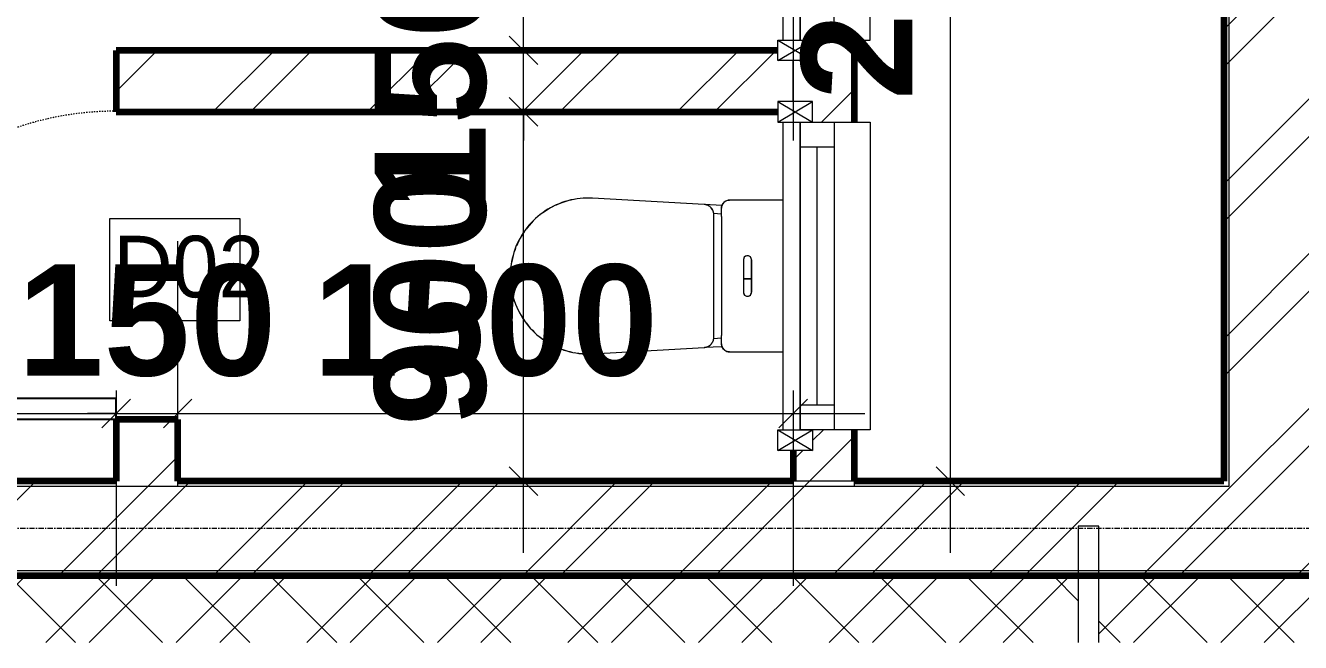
# Model space of a CAD drawing. Header units: inches. Extents: x 22 to 382261, y 22 to 371281.
# Drawn here: x 235596 to 238704, y 55801 to 57305 of the extents above; entities that cross this region are included whole.
import ezdxf

# ---------------------------------------------------------------- set-up
doc = ezdxf.new("R2010")
doc.units = ezdxf.units.IN
doc.header["$MEASUREMENT"] = 0
doc.linetypes.add('Dash', pattern=[6.35, 3.175, -3.175])
doc.linetypes.add('Grid Line 1_2_', pattern=[22.225, 12.7, -3.175, 3.175, -3.175])
for name, color, linetype, lineweight in [('A-ANNO-DIMS', 211, 'Continuous', 9), ('A-DOOR', 31, 'Continuous', 9), ('A-DOOR-HDLN', 31, 'Dash', 9), ('A-DOOR-IDEN', 31, 'Continuous', 9), ('A-FLOR-PATT', 8, 'Continuous', 9), ('A-GLAZ', 151, 'Continuous', 9), ('A-GLAZ-SILL', 1, 'Continuous', 9), ('A-WALL', 113, 'Continuous', 9), ('A-WALL-PATT', 111, 'Continuous', 9), ('I-WALL', 2, 'Continuous', 9), ('P-SANR-FIXT', 6, 'Continuous', 9), ('Q-CASE', 31, 'Continuous', 9), ('S-GRID', 1, 'Continuous', 9)]:
    doc.layers.add(name, color=color, linetype=linetype, lineweight=lineweight)
doc.styles.add('Arial_B_2', font='arialbd.ttf', dxfattribs={"height": 270.833333})
doc.styles.add('Tw Cen MT Condensed', font='TCCM____.TTF', dxfattribs={"height": 1.35})
doc.dimstyles.new('2_2', dxfattribs={"dimscale": 304.8, "dimtxt": 267.818092, "dimasz": 0.227865, "dimexe": 1.377953, "dimexo": 0.0625, "dimgap": 0.287073, "dimtad": 1, "dimdec": 0, "dimzin": 0, "dimdsep": 46, "dimtxsty": 'Arial_B_2', "dimblk1": 'OBLIQUE', "dimblk2": 'OBLIQUE', "dimsah": 1, "dimcen": 0.09, "dimdle": 0.574147, "dimazin": 0, "dimtfac": 1, "dimtdec": 4, "dimtix": 1, "dimtmove": 0, "dimatfit": 3, "dimfxl": 0.574147, "dimfxlon": 1, "dimtvp": 1, "dimtolj": 1, "dimtzin": 0, "dimlwd": 18, "dimlwe": 18, "dimarcsym": 2})
pattern_1 = [(45, (242310.7, 47511.47), (-188.5854, 188.5854), []), (45, (242310.7, 47797.22), (-188.5854, 188.5854), [])]

# ---------------------------------------------------------------- blocks, each defined once
blk = doc.blocks.new('M_Single-Flush - d02  toilet 750 by 2100-458075-01- TOILET BLOWUP')
at = {"layer": 'A-DOOR', "lineweight": 25}
for p, q in [((375, -75), (324, -75)), ((324, -75), (324, -825)), ((375, -75), (375, -825)), ((375, -825), (324, -825))]:
    blk.add_line(p, q, dxfattribs=at)
at = {"layer": 'A-DOOR-HDLN'}
blk.add_arc((375, -75), 751.7, 180, 266.1097, dxfattribs=at)
blk = doc.blocks.new('Windows_Sgl_Plain - 750 by 600-492824-01- TOILET BLOWUP')
at = {"layer": 'A-GLAZ'}
for p, q in [((-375, 121), (-375, -49.5)), ((375, 121), (-375, 121)), ((375, -49.5), (375, 121)), ((375, 33.5), (-375, 33.5)), ((-375, 33.5), (-375, 25.5)), ((-315, 33.5), (-315, -49.5)), ((315, -49.5), (315, 33.5)), ((375, 25.5), (375, 33.5)), ((-425, -104), (-375, -19)), ((-375, -104), (-425, -19)), ((-425, -19), (-425, -104)), ((-375, -19), (-425, -19)), ((-375, -104), (-375, -19)), ((-315, -8), (315, -8)), ((425, -104), (375, -19)), ((375, -104), (425, -19)), ((375, -104), (375, -19)), ((375, -19), (425, -19)), ((425, -19), (425, -104)), ((-375, -49.5), (375, -49.5)), ((375, -49.5), (-375, -49.5)), ((-375, -91.5), (375, -91.5)), ((-425, -104), (-375, -104)), ((425, -104), (375, -104))]:
    blk.add_line(p, q, dxfattribs=at)
at = {"layer": 'A-GLAZ-SILL'}
for p, q in [((-375, 121), (-375, 84.7)), ((375, 121), (-375, 121)), ((375, 84.7), (375, 121))]:
    blk.add_line(p, q, dxfattribs=at)
blk = doc.blocks.new('Windows_Sgl_Plain - 750 by 600-492826-01- TOILET BLOWUP')
at = {"layer": 'A-GLAZ'}
for p, q in [((-425, 104), (-375, 19)), ((-375, 104), (-425, 19)), ((-425, 19), (-425, 104)), ((-425, 104), (-375, 104)), ((-375, 104), (-375, 19)), ((425, 104), (375, 19)), ((375, 104), (425, 19)), ((425, 104), (375, 104)), ((375, 104), (375, 19)), ((425, 19), (425, 104)), ((375, 91.5), (-375, 91.5)), ((-375, 49.5), (375, 49.5)), ((-375, -121), (-375, 49.5)), ((375, 49.5), (-375, 49.5)), ((-315, -33.5), (-315, 49.5)), ((315, 49.5), (315, -33.5)), ((375, 49.5), (375, -121)), ((-375, 19), (-425, 19)), ((-315, 8), (315, 8)), ((375, 19), (425, 19)), ((-375, -33.5), (-375, -25.5)), ((375, -25.5), (375, -33.5)), ((375, -33.5), (-375, -33.5)), ((375, -121), (-375, -121))]:
    blk.add_line(p, q, dxfattribs=at)
at = {"layer": 'A-GLAZ-SILL'}
for p, q in [((-375, -121), (-375, -84.7)), ((375, -84.7), (375, -121)), ((375, -121), (-375, -121))]:
    blk.add_line(p, q, dxfattribs=at)
blk = doc.blocks.new('Water_Closet_Toilet_19179_0001 - 540 x 360mm-V4-01- TOILET BLOWUP')
at = {"layer": 'P-SANR-FIXT'}
for p, q in [((-185, 129.8), (-185, 0.1)), ((185, 0.1), (185, 129.8)), ((-39.7, 53.6), (39.7, 53.6)), ((6.9, 53.6), (-39.7, 53.6)), ((-39.7, 33.6), (39.7, 33.6)), ((-39.7, 33.6), (6.9, 33.6)), ((6.9, 33.6), (6.9, 53.6)), ((39.7, 53.6), (6.9, 53.6)), ((6.9, 53.6), (6.9, 33.6)), ((6.9, 33.6), (6.9, 53.6)), ((6.9, 33.6), (39.7, 33.6)), ((-185, 0.1), (-185, -0.7)), ((-171.5, -18.7), (-173.9, -60.8)), ((-152.9, -39), (-151.8, -19.9)), ((-145, -19.9), (145, -19.9)), ((151.8, -19.9), (152.9, -39)), ((173.9, -60.8), (171.5, -18.7)), ((-174.3, -62), (-189.7, -333.9)), ((149.3, -38.4), (-149.3, -38.4)), ((189.7, -333.9), (174.3, -62))]:
    blk.add_line(p, q, dxfattribs=at)
at = {"layer": 'P-SANR-FIXT', "flags": 128}
for points in [[(185, -0.9), (185, -0.1), (185, 0.1)], [(-145, -19.9), (-151.9, -19.9), (-158.7, -19.9), (-165, -19.9)], [(165, -19.9), (158.7, -19.9), (151.9, -19.9), (145, -19.9)], [(166.6, -19.9), (167.4, -19.8), (168.2, -19.7)], [(171.3, -18.9), (172.1, -18.6), (172.8, -18.3)], [(-149.3, -38.4), (-150.3, -38.4), (-151.3, -38.5), (-152.3, -38.6), (-153.3, -38.7), (-154.3, -38.9), (-155.2, -39.1), (-156.2, -39.4), (-157.2, -39.7), (-158.1, -40), (-159, -40.4), (-159.9, -40.8), (-160.8, -41.2), (-161.7, -41.7), (-162.6, -42.2), (-163.4, -42.8), (-164.2, -43.4), (-165, -44), (-165.8, -44.6), (-166.5, -45.3), (-167.2, -46), (-167.9, -46.7), (-168.6, -47.5), (-169.2, -48.3), (-169.8, -49.1), (-170.3, -49.9), (-170.9, -50.8), (-171.3, -51.6), (-171.8, -52.5), (-172.2, -53.4), (-172.6, -54.4), (-172.9, -55.3), (-173.2, -56.3), (-173.5, -57.2), (-173.7, -58.2), (-173.9, -59.2), (-174.1, -60.2), (-174.2, -61.2), (-174.3, -62)], [(-170.9, -50.8), (-171.3, -51.6), (-171.8, -52.5), (-172.2, -53.4), (-172.6, -54.4), (-172.9, -55.3), (-173.2, -56.3), (-173.5, -57.2), (-173.7, -58.2), (-173.9, -59.2), (-174.1, -60.2), (-174.2, -61.2), (-174.3, -62)], [(-167.2, -46), (-167.9, -46.7), (-168.6, -47.5), (-169.2, -48.3), (-169.8, -49.1)], [(-162.6, -42.2), (-163.4, -42.8), (-164.2, -43.4), (-165, -44)], [(-155.2, -39.1), (-156.2, -39.4), (-157.2, -39.7), (-158.1, -40), (-159, -40.4), (-159.9, -40.8), (-160.8, -41.2), (-161.7, -41.7)], [(-149.3, -38.4), (-150.3, -38.4), (-151.3, -38.5), (-152.3, -38.6), (-153.3, -38.7), (-154.3, -38.9), (-154.7, -39)], [(174.3, -62), (174.2, -61), (174.1, -60), (173.9, -59), (173.7, -58), (173.5, -57.1), (173.2, -56.1), (172.9, -55.2), (172.5, -54.2), (172.2, -53.3), (171.7, -52.4), (171.3, -51.5), (170.8, -50.6), (170.3, -49.8), (169.7, -49), (169.1, -48.2), (168.5, -47.4), (167.8, -46.6), (167.1, -45.9), (166.4, -45.2), (165.7, -44.5), (164.9, -43.9), (164.1, -43.3), (163.3, -42.7), (162.4, -42.2), (161.6, -41.7), (160.7, -41.2), (159.8, -40.7), (158.9, -40.3), (158, -40), (157, -39.6), (156.1, -39.4), (155.1, -39.1), (154.1, -38.9), (153.1, -38.7), (152.1, -38.6), (151.1, -38.5), (150.1, -38.4), (149.3, -38.4)], [(161.6, -41.7), (160.7, -41.2), (159.8, -40.7), (158.9, -40.3), (158, -40), (157, -39.6), (156.1, -39.4), (155.1, -39.1), (154.1, -38.9), (153.1, -38.7), (152.1, -38.6), (151.1, -38.5), (150.1, -38.4), (149.3, -38.4)], [(165.7, -44.5), (164.9, -43.9), (164.1, -43.3), (163.3, -42.7), (162.4, -42.2)], [(169.7, -49), (169.1, -48.2), (168.5, -47.4), (167.8, -46.6)], [(174.3, -62), (174.2, -61), (174.1, -60), (173.9, -59), (173.7, -58), (173.5, -57.1), (173.2, -56.1), (172.9, -55.2), (172.5, -54.2), (172.2, -53.3), (171.7, -52.4), (171.3, -51.5)], [(-189.7, -333.9), (-190, -341.5), (-189.9, -349.1), (-189.6, -356.7), (-189, -364.3), (-188.1, -371.8), (-186.8, -379.3), (-185.3, -386.7), (-183.5, -394.1), (-181.3, -401.4), (-178.9, -408.6), (-176.2, -415.7), (-173.2, -422.7), (-170, -429.6), (-166.4, -436.3), (-162.6, -442.9), (-158.6, -449.3), (-154.3, -455.6), (-149.7, -461.7), (-144.9, -467.5), (-139.9, -473.2), (-134.6, -478.7), (-129.2, -484), (-123.5, -489.1), (-117.6, -493.9), (-111.6, -498.5), (-105.3, -502.8), (-98.9, -506.9), (-92.3, -510.7), (-85.6, -514.3), (-78.8, -517.6), (-71.8, -520.6), (-64.7, -523.3), (-57.5, -525.8), (-50.2, -527.9), (-42.9, -529.8), (-35.4, -531.3), (-27.9, -532.6), (-20.4, -533.6), (-12.8, -534.2), (-5.2, -534.6), (2.4, -534.7), (10, -534.4), (17.5, -533.9), (25.1, -533), (32.6, -531.9), (40.1, -530.4), (47.5, -528.6), (54.8, -526.6), (62, -524.3), (69.1, -521.6), (76.2, -518.7), (83.1, -515.5), (89.8, -512.1), (96.5, -508.4), (102.9, -504.4), (109.2, -500.1), (115.4, -495.6), (121.3, -490.9), (127.1, -485.9), (132.6, -480.7), (137.9, -475.3), (143.1, -469.7), (147.9, -463.9), (152.6, -457.9), (157, -451.7), (161.1, -445.3), (165, -438.8), (168.7, -432.1), (172, -425.3), (175.1, -418.4), (177.9, -411.3), (180.5, -404.1), (182.7, -396.9), (184.6, -389.5), (186.3, -382.1), (187.6, -374.6), (188.7, -367.1), (189.4, -359.5), (189.9, -351.9), (190, -344.3), (189.8, -336.8), (189.7, -333.9)], [(-189.7, -333.9), (-190, -341.5), (-189.9, -349.1), (-189.6, -356.7), (-189, -364.3), (-188.1, -371.8), (-186.8, -379.3), (-185.3, -386.7), (-183.5, -394.1), (-181.3, -401.4), (-178.9, -408.6), (-176.2, -415.7), (-173.2, -422.7), (-170, -429.6), (-166.4, -436.3), (-162.6, -442.9), (-158.6, -449.3), (-154.3, -455.6), (-149.7, -461.7), (-144.9, -467.5), (-139.9, -473.2), (-134.6, -478.7), (-129.2, -484), (-123.5, -489.1), (-117.6, -493.9), (-111.6, -498.5), (-105.3, -502.8), (-98.9, -506.9), (-92.3, -510.7), (-85.6, -514.3), (-78.8, -517.6), (-71.8, -520.6), (-64.7, -523.3), (-57.5, -525.8), (-50.2, -527.9), (-42.9, -529.8), (-35.4, -531.3), (-27.9, -532.6), (-20.4, -533.6), (-12.8, -534.2), (-5.2, -534.6), (2.4, -534.7), (10, -534.4), (17.5, -533.9), (25.1, -533), (32.6, -531.9), (40.1, -530.4), (47.5, -528.6), (54.8, -526.6), (62, -524.3), (69.1, -521.6), (76.2, -518.7), (83.1, -515.5), (89.8, -512.1), (96.5, -508.4), (102.9, -504.4), (109.2, -500.1), (115.4, -495.6), (121.3, -490.9), (127.1, -485.9), (132.6, -480.7), (137.9, -475.3), (143.1, -469.7), (147.9, -463.9), (152.6, -457.9), (157, -451.7), (161.1, -445.3), (165, -438.8), (168.7, -432.1), (172, -425.3), (175.1, -418.4), (177.9, -411.3), (180.5, -404.1), (182.7, -396.9), (184.6, -389.5), (186.3, -382.1), (187.6, -374.6), (188.7, -367.1), (189.4, -359.5), (189.9, -351.9), (190, -344.3), (189.8, -336.8), (189.7, -333.9)], [(-189.5, -336.8), (-189.7, -341.5), (-189.6, -349.1), (-189.3, -356.7), (-188.7, -364.2), (-187.7, -371.8), (-186.6, -378.5)], [(186.6, -378.3), (187.3, -374.6), (188.4, -367.1), (189.1, -359.5), (189.6, -351.9), (189.7, -344.3), (189.5, -336.8)], [(-185.4, -384.5), (-185, -386.7), (-183.2, -394), (-181, -401.3), (-178.6, -408.5), (-175.9, -415.6), (-173, -422.6), (-172.4, -423.7)], [(172.5, -423.6), (174.8, -418.2), (177.6, -411.2), (180.2, -404), (182.4, -396.8), (184.3, -389.4), (185.4, -384.5)], [(-169.5, -429.8), (-166.2, -436.2), (-162.4, -442.7), (-158.3, -449.1), (-154, -455.4), (-149.5, -461.5), (-148.4, -462.7)], [(148.4, -462.8), (152.3, -457.7), (156.7, -451.5), (160.9, -445.2), (164.8, -438.6), (168.4, -432), (169.3, -430.1)], [(-139.7, -473), (-134.4, -478.5), (-129, -483.8), (-123.3, -488.8), (-117.4, -493.6), (-115.2, -495.3)], [(115.2, -495.4), (121.1, -490.7), (126.9, -485.7), (132.4, -480.5), (137.7, -475.1)], [(-107.7, -500.8), (-105.1, -502.6), (-98.7, -506.6), (-92.2, -510.5), (-85.5, -514), (-78.6, -517.3), (-74.6, -519)], [(-66.9, -522.1), (-64.6, -523), (-57.4, -525.5), (-50.1, -527.6), (-42.8, -529.5), (-35.4, -531), (-28.9, -532.1)], [(28.7, -532.1), (32.6, -531.5), (40, -530.1), (47.4, -528.3), (54.7, -526.3), (61.9, -524), (65.9, -522.5)], [(74.4, -519.1), (76, -518.5), (82.9, -515.3), (89.7, -511.8), (96.3, -508.1), (102.8, -504.1), (107.9, -500.7)], [(-19.9, -533.3), (-12.8, -533.9), (-5.2, -534.3), (2.4, -534.3), (10, -534.1), (17.5, -533.6), (20.8, -533.2)]]:
    blk.add_lwpolyline(points, dxfattribs=at)
at = {"layer": 'P-SANR-FIXT'}
for centre, radius, start, end in [((-39.4, 43.6), 10, 91.7704, 268.2296), ((-39.4, 43.6), 10, 91.7704, 268.2296), ((-39.4, 43.6), 10, 165.2951, 253.5246), ((-39.4, 43.6), 10, 106.4754, 135.8852), ((39.4, 43.6), 10, 271.7704, 88.2296), ((39.4, 43.6), 10, 271.7704, 88.2296), ((39.4, 43.6), 10, 29.4099, 88.2296), ((39.4, 43.6), 10, 286.4754, 315.8852), ((39.4, 43.6), 10, 345.2951, 14.7049), ((-165, 0.1), 20, 180, 225), ((165, 0.1), 20, 321.7817, 360), ((-165, 0.1), 20, 225, 270), ((165, 0.1), 20, 270, 315), ((165, 0.1), 20, 315, 320), ((-149.3, -63.4), 25, 162.2918, 176.7501), ((-149.3, -63.4), 25, 118.9167, 133.3751), ((-149.3, -63.4), 25, 90, 102.4575), ((149.3, -63.4), 25, 75.5416, 90), ((149.3, -63.4), 25, 32.1666, 46.6249), ((149.3, -63.4), 25, 3.2499, 17.7082), ((0, -344.7), 190, 268.3608, 270)]:
    blk.add_arc(centre, radius, start, end, dxfattribs=at)
blk.add_open_spline([(-165, -19.9), (-167.9, -19.9), (-172.1, -18.9), (-176.8, -16.2), (-179.7, -13.6), (-182.1, -10.5), (-184.3, -6), (-185, -2.3), (-185, 0.1)], degree=3, knots=[0, 0, 0, 0, 0.25, 0.375, 0.5, 0.625, 0.75, 1, 1, 1, 1], dxfattribs=at)
blk.add_open_spline([(185, 0.1), (185, -1.3), (184.7, -4.1), (183.4, -8.1), (181.2, -11.9), (178.2, -15.2), (174.4, -17.8), (169.9, -19.5), (166.7, -19.9), (165, -19.9)], degree=3, dxfattribs=at)
blk = doc.blocks.new('Casework 9 - Casework 8-559231-01- TOILET BLOWUP')
at = {"layer": 'Q-CASE'}
for p, q in [((-4098.8, 8573.2), (-4148.8, 8573.2)), ((-4148.8, 8573.2), (-4148.8, 8453.2)), ((-4098.8, 8453.2), (-4098.8, 8573.2)), ((-4148.8, 8453.2), (-4148.8, 8289.8)), ((-4098.8, 8289.8), (-4098.8, 8453.2))]:
    blk.add_line(p, q, dxfattribs=at)
blk = doc.blocks.new('_Oblique')
at = {"color": 0, "linetype": 'ByBlock', "lineweight": -2}
blk.add_line((-0.5, -0.5), (0.5, 0.5), dxfattribs=at)
blk = doc.blocks.new('*D5283')
at = {"layer": 'A-ANNO-DIMS', "color": 0, "lineweight": 18, "transparency": 16777216}
for p, q in [((236809.8, 56019.7), (236809.8, 57269.7)), ((236753.9, 57094.7), (237229.8, 57094.7)), ((236753.9, 56194.7), (237229.8, 56194.7))]:
    blk.add_line(p, q, dxfattribs=at)
at = {"layer": 'Defpoints', "color": 0, "transparency": 16777216}
for p in [(236734.8, 57094.7), (236809.8, 57094.7), (236734.8, 56194.7)]:
    blk.add_point(p, dxfattribs=at)
at = {"layer": 'A-ANNO-DIMS', "color": 0, "lineweight": 18, "transparency": 16777216, "xscale": 69.45312499999999, "yscale": 69.45312499999999, "zscale": 69.45312499999999}
for p, rotation in [((236809.8, 57094.7), 90), ((236809.8, 56194.7), 270)]:
    blk.add_blockref('_Oblique', p, dxfattribs=dict(at, rotation=rotation))
at = {"layer": 'A-ANNO-DIMS', "color": 0, "lineweight": 18, "transparency": 16777216, "insert": (236584, 56644.7), "char_height": 270.83, "width": 314.823, "attachment_point": 5, "rotation": 90, "style": 'Arial_B_2'}
blk.add_mtext('\\A1;900', dxfattribs=at)
blk = doc.blocks.new('*D5284')
at = {"layer": 'A-ANNO-DIMS', "color": 0, "lineweight": 18, "transparency": 16777216}
for p, q in [((236809.8, 57244.7), (236809.8, 57314.1)), ((236753.9, 57244.7), (237229.8, 57244.7)), ((236809.8, 57094.7), (236809.8, 57244.7)), ((236753.9, 57094.7), (237229.8, 57094.7)), ((236809.8, 57094.7), (236809.8, 57025.2))]:
    blk.add_line(p, q, dxfattribs=at)
at = {"layer": 'Defpoints', "color": 0, "transparency": 16777216}
for p in [(236734.8, 57244.7), (236809.8, 57244.7), (236734.8, 57094.7)]:
    blk.add_point(p, dxfattribs=at)
at = {"layer": 'A-ANNO-DIMS', "color": 0, "lineweight": 18, "transparency": 16777216, "xscale": 69.45312499999999, "yscale": 69.45312499999999, "zscale": 69.45312499999999}
for p, rotation in [((236809.8, 57244.7), 270), ((236809.8, 57094.7), 90)]:
    blk.add_blockref('_Oblique', p, dxfattribs=dict(at, rotation=rotation))
at = {"layer": 'A-ANNO-DIMS', "color": 0, "lineweight": 18, "transparency": 16777216, "insert": (236584.1, 57169.7), "char_height": 270.83, "width": 314.823, "attachment_point": 5, "rotation": 90, "style": 'Arial_B_2'}
blk.add_mtext('\\A1;150', dxfattribs=at)
blk = doc.blocks.new('*D5285')
at = {"layer": 'A-ANNO-DIMS', "color": 0, "lineweight": 18, "transparency": 16777216}
for p, q in [((236809.8, 57069.7), (236809.8, 59069.7)), ((236753.9, 58894.7), (237229.8, 58894.7)), ((236753.9, 57244.7), (237229.8, 57244.7))]:
    blk.add_line(p, q, dxfattribs=at)
at = {"layer": 'Defpoints', "color": 0, "transparency": 16777216}
for p in [(236734.8, 58894.7), (236809.8, 58894.7), (236734.8, 57244.7)]:
    blk.add_point(p, dxfattribs=at)
at = {"layer": 'A-ANNO-DIMS', "color": 0, "lineweight": 18, "transparency": 16777216, "xscale": 69.45312499999999, "yscale": 69.45312499999999, "zscale": 69.45312499999999}
for p, rotation in [((236809.8, 58894.7), 90), ((236809.8, 57244.7), 270)]:
    blk.add_blockref('_Oblique', p, dxfattribs=dict(at, rotation=rotation))
at = {"layer": 'A-ANNO-DIMS', "color": 0, "lineweight": 18, "transparency": 16777216, "insert": (236584.1, 58069.7), "char_height": 270.83, "width": 419.764, "attachment_point": 5, "rotation": 90, "style": 'Arial_B_2'}
blk.add_mtext('\\A1;1650', dxfattribs=at)
blk = doc.blocks.new('*D5288')
at = {"layer": 'A-ANNO-DIMS', "color": 0, "lineweight": 18, "transparency": 16777216}
for p, q in [((233711.9, 56303.6), (233711.9, 56779.6)), ((235816.9, 56415.5), (235816.9, 55939.6)), ((233536.9, 56359.6), (235991.9, 56359.6))]:
    blk.add_line(p, q, dxfattribs=at)
at = {"layer": 'Defpoints', "color": 0, "transparency": 16777216}
for p in [(235816.9, 56434.6), (235816.9, 56359.6), (233711.9, 56284.6)]:
    blk.add_point(p, dxfattribs=at)
at = {"layer": 'A-ANNO-DIMS', "color": 0, "lineweight": 18, "transparency": 16777216, "xscale": 69.45312499999999, "yscale": 69.45312499999999, "zscale": 69.45312499999999, "rotation": 180}
blk.add_blockref('_Oblique', (233711.9, 56359.6), dxfattribs=at)
at = {"layer": 'A-ANNO-DIMS', "color": 0, "lineweight": 18, "transparency": 16777216, "xscale": 69.45312499999999, "yscale": 69.45312499999999, "zscale": 69.45312499999999}
blk.add_blockref('_Oblique', (235816.9, 56359.6), dxfattribs=at)
at = {"layer": 'A-ANNO-DIMS', "color": 0, "lineweight": 18, "transparency": 16777216, "insert": (234764.4, 56585.4), "char_height": 270.83, "width": 419.764, "attachment_point": 5, "style": 'Arial_B_2'}
blk.add_mtext('\\A1;2105', dxfattribs=at)
blk = doc.blocks.new('*D5289')
at = {"layer": 'A-ANNO-DIMS', "color": 0, "lineweight": 18, "transparency": 16777216}
for p, q in [((235966.9, 56303.6), (235966.9, 56779.6)), ((235816.9, 56415.5), (235816.9, 55939.6)), ((235816.9, 56359.6), (235747.4, 56359.6)), ((235816.9, 56359.6), (235966.9, 56359.6)), ((235966.9, 56359.6), (236036.4, 56359.6))]:
    blk.add_line(p, q, dxfattribs=at)
at = {"layer": 'Defpoints', "color": 0, "transparency": 16777216}
for p in [(235816.9, 56434.6), (235966.9, 56359.6), (235966.9, 56284.6)]:
    blk.add_point(p, dxfattribs=at)
at = {"layer": 'A-ANNO-DIMS', "color": 0, "lineweight": 18, "transparency": 16777216, "xscale": 69.45312499999999, "yscale": 69.45312499999999, "zscale": 69.45312499999999}
blk.add_blockref('_Oblique', (235816.9, 56359.6), dxfattribs=at)
at = {"layer": 'A-ANNO-DIMS', "color": 0, "lineweight": 18, "transparency": 16777216, "xscale": 69.45312499999999, "yscale": 69.45312499999999, "zscale": 69.45312499999999, "rotation": 180}
blk.add_blockref('_Oblique', (235966.9, 56359.6), dxfattribs=at)
at = {"layer": 'A-ANNO-DIMS', "color": 0, "lineweight": 18, "transparency": 16777216, "insert": (235891.9, 56585.4), "char_height": 270.83, "width": 314.823, "attachment_point": 5, "style": 'Arial_B_2'}
blk.add_mtext('\\A1;150', dxfattribs=at)
blk = doc.blocks.new('*D5290')
at = {"layer": 'A-ANNO-DIMS', "color": 0, "lineweight": 18, "transparency": 16777216}
for p, q in [((235966.9, 56303.6), (235966.9, 56779.6)), ((237466.9, 56415.5), (237466.9, 55939.6)), ((235791.9, 56359.6), (237641.9, 56359.6))]:
    blk.add_line(p, q, dxfattribs=at)
at = {"layer": 'Defpoints', "color": 0, "transparency": 16777216}
for p in [(237466.9, 56434.6), (237466.9, 56359.6), (235966.9, 56284.6)]:
    blk.add_point(p, dxfattribs=at)
at = {"layer": 'A-ANNO-DIMS', "color": 0, "lineweight": 18, "transparency": 16777216, "xscale": 69.45312499999999, "yscale": 69.45312499999999, "zscale": 69.45312499999999, "rotation": 180}
blk.add_blockref('_Oblique', (235966.9, 56359.6), dxfattribs=at)
at = {"layer": 'A-ANNO-DIMS', "color": 0, "lineweight": 18, "transparency": 16777216, "xscale": 69.45312499999999, "yscale": 69.45312499999999, "zscale": 69.45312499999999}
blk.add_blockref('_Oblique', (237466.9, 56359.6), dxfattribs=at)
at = {"layer": 'A-ANNO-DIMS', "color": 0, "lineweight": 18, "transparency": 16777216, "insert": (236716.9, 56585.4), "char_height": 270.83, "width": 419.764, "attachment_point": 5, "style": 'Arial_B_2'}
blk.add_mtext('\\A1;1500', dxfattribs=at)
blk = doc.blocks.new('*D5293')
at = {"layer": 'A-ANNO-DIMS', "color": 0, "lineweight": 18, "transparency": 16777216}
for p, q in [((237849.9, 59069.7), (237849.9, 56019.7)), ((237905.8, 58894.7), (237429.9, 58894.7)), ((237905.8, 56194.7), (237429.9, 56194.7))]:
    blk.add_line(p, q, dxfattribs=at)
at = {"layer": 'Defpoints', "color": 0, "transparency": 16777216}
for p in [(237924.9, 58894.7), (237849.9, 56194.7), (237924.9, 56194.7)]:
    blk.add_point(p, dxfattribs=at)
at = {"layer": 'A-ANNO-DIMS', "color": 0, "lineweight": 18, "transparency": 16777216, "xscale": 69.45312499999999, "yscale": 69.45312499999999, "zscale": 69.45312499999999}
for p, rotation in [((237849.9, 58894.7), 90), ((237849.9, 56194.7), 270)]:
    blk.add_blockref('_Oblique', p, dxfattribs=dict(at, rotation=rotation))
at = {"layer": 'A-ANNO-DIMS', "color": 0, "lineweight": 18, "transparency": 16777216, "insert": (237624.1, 57544.7), "char_height": 270.83, "width": 419.764, "attachment_point": 5, "rotation": 90, "style": 'Arial_B_2'}
blk.add_mtext('\\A1;2700', dxfattribs=at)
blk = doc.blocks.new('*D5331')
at = {"layer": 'A-ANNO-DIMS', "color": 0, "lineweight": 18, "transparency": 16777216}
for p, q in [((238746.9, 57586.5), (238746.9, 57110.5)), ((240696.9, 57586.5), (240696.9, 57110.5)), ((238571.9, 57530.5), (240871.9, 57530.5))]:
    blk.add_line(p, q, dxfattribs=at)
at = {"layer": 'Defpoints', "color": 0, "transparency": 16777216}
for p in [(238746.9, 57605.5), (240696.9, 57605.5), (240696.9, 57530.5)]:
    blk.add_point(p, dxfattribs=at)
at = {"layer": 'A-ANNO-DIMS', "color": 0, "lineweight": 18, "transparency": 16777216, "xscale": 69.45312499999999, "yscale": 69.45312499999999, "zscale": 69.45312499999999, "rotation": 180}
blk.add_blockref('_Oblique', (238746.9, 57530.5), dxfattribs=at)
at = {"layer": 'A-ANNO-DIMS', "color": 0, "lineweight": 18, "transparency": 16777216, "xscale": 69.45312499999999, "yscale": 69.45312499999999, "zscale": 69.45312499999999}
blk.add_blockref('_Oblique', (240696.9, 57530.5), dxfattribs=at)
at = {"layer": 'A-ANNO-DIMS', "color": 0, "lineweight": 18, "transparency": 16777216, "insert": (239721.9, 57756.4), "char_height": 270.83, "width": 419.764, "attachment_point": 5, "style": 'Arial_B_2'}
blk.add_mtext('\\A1;1950', dxfattribs=at)
blk = doc.blocks.new('*D5389')
at = {"layer": 'A-ANNO-DIMS', "color": 0, "lineweight": 18, "transparency": 16777216}
for p, q in [((235816.9, 57388.8), (235816.9, 57864.7)), ((237466.9, 57500.7), (237466.9, 57024.7)), ((235641.9, 57444.7), (237641.9, 57444.7))]:
    blk.add_line(p, q, dxfattribs=at)
at = {"layer": 'Defpoints', "color": 0, "transparency": 16777216}
for p in [(237466.9, 57519.7), (237466.9, 57444.7), (235816.9, 57369.7)]:
    blk.add_point(p, dxfattribs=at)
at = {"layer": 'A-ANNO-DIMS', "color": 0, "lineweight": 18, "transparency": 16777216, "xscale": 69.45312499999999, "yscale": 69.45312499999999, "zscale": 69.45312499999999, "rotation": 180}
blk.add_blockref('_Oblique', (235816.9, 57444.7), dxfattribs=at)
at = {"layer": 'A-ANNO-DIMS', "color": 0, "lineweight": 18, "transparency": 16777216, "xscale": 69.45312499999999, "yscale": 69.45312499999999, "zscale": 69.45312499999999}
blk.add_blockref('_Oblique', (237466.9, 57444.7), dxfattribs=at)
at = {"layer": 'A-ANNO-DIMS', "color": 0, "lineweight": 18, "transparency": 16777216, "insert": (236641.9, 57670.5), "char_height": 270.83, "width": 419.764, "attachment_point": 5, "style": 'Arial_B_2'}
blk.add_mtext('\\A1;1650', dxfattribs=at)
blk = doc.blocks.new('M_Door Tag1 - M_Door Tag 2-910938-01- TOILET BLOWUP')
at = {"layer": 'A-DOOR-IDEN'}
for p, q in [((-1.206, 1.536), (3.019, 1.536)), ((-1.206, -1.791), (-1.206, 1.536)), ((3.019, 1.536), (3.019, -1.791)), ((3.019, -1.791), (-1.206, -1.791))]:
    blk.add_line(p, q, dxfattribs=at)

msp = doc.modelspace()

# ---------------------------------------------------------------- hatches: boundary and pattern name
at = {"layer": 'A-FLOR-PATT'}
h = msp.add_hatch(dxfattribs=at)
h.set_pattern_fill('FP_2', color=256, style=0, pattern_type=2)
h.set_pattern_definition([(45, (242310.7, 47511.47), (-159.099, 159.099), []), (45, (242416.77, 47511.47), (-159.099, 159.099), []), (135, (242310.7, 47511.47), (-106.066, -106.066), [])])
h.paths.add_polyline_path([(233711.9, 55801.3), (234075.9, 55801.3), (234075.9, 55964.7), (233711.9, 55964.7)])
h.paths.add_polyline_path([(243479.7, 55801.3), (243536.9, 55801.3), (243536.9, 55964.7), (238211.9, 55964.7), (238211.9, 55801.3), (243373.5, 55801.3)])
h.paths.add_polyline_path([(234087.9, 55801.3), (238161.9, 55801.3), (238161.9, 55964.7), (234087.9, 55964.7), (234087.9, 55818.7)])
at = {"layer": 'A-WALL'}
h = msp.add_hatch(dxfattribs=at)
h.set_pattern_fill('FP_1', color=256, style=0, pattern_type=2)
h.set_pattern_definition(pattern_1)
h.paths.add_polyline_path([(237616.9, 56182.2), (237616.9, 56319.7), (237514.4, 56319.7), (237514.4, 56269.7), (237466.9, 56269.7), (237466.9, 56182.2), (237556.5, 56182.2)])
h.paths.add_polyline_path([(237514.4, 57069.7), (237616.9, 57069.7), (237616.9, 57269.7), (237514.4, 57269.7), (237514.4, 57219.7), (237466.9, 57219.7), (237466.9, 57119.7), (237514.4, 57119.7), (237514.4, 57086.7)])
h.paths.add_polyline_path([(237616.9, 58019.7), (237616.9, 58894.7), (237466.9, 58894.7), (237466.9, 58069.7), (237514.4, 58069.7), (237514.4, 58019.7)])
h = msp.add_hatch(dxfattribs=at)
h.set_pattern_fill('FP_1', color=256, style=0, pattern_type=2)
h.set_pattern_definition(pattern_1)
h.paths.add_polyline_path([(237371.4, 57094.7), (237429.4, 57094.7), (237429.4, 57119.7), (237466.9, 57119.7), (237466.9, 57219.7), (237429.4, 57219.7), (237429.4, 57244.7), (235816.9, 57244.7), (235816.9, 57094.7), (237186.3, 57094.7)])
h = msp.add_hatch(dxfattribs=at)
h.set_pattern_fill('FP_1', color=256, style=0, pattern_type=2)
h.set_pattern_definition(pattern_1)
h.paths.add_polyline_path([(235966.9, 56182.2), (235966.9, 56344.7), (235816.9, 56344.7), (235816.9, 56182.2)])
at = {"layer": 'A-WALL-PATT', "lineweight": 18}
h = msp.add_hatch(dxfattribs=at)
h.set_pattern_fill('FP_1', color=256, style=0, pattern_type=2)
h.set_pattern_definition(pattern_1)
h.paths.add_polyline_path([(238529.4, 56194.7), (238529.4, 58894.7), (238516.9, 58894.7), (238516.9, 56194.7)])
h.paths.add_polyline_path([(238516.9, 59044.7), (238529.4, 59044.7), (238529.4, 59737.2), (238516.9, 59737.2), (238516.9, 59155)])
h = msp.add_hatch(dxfattribs=at)
h.set_pattern_fill('FP_1', color=256, style=0, pattern_type=2)
h.set_pattern_definition(pattern_1)
h.paths.add_polyline_path([(238529.4, 56182.2), (238734.4, 56182.2), (238734.4, 59532.2), (238529.4, 59532.2), (238529.4, 56194.7)])
h = msp.add_hatch(dxfattribs=at)
h.set_pattern_fill('FP_1', color=256, style=0, pattern_type=2)
h.set_pattern_definition(pattern_1)
h.paths.add_polyline_path([(243479.7, 56182.2), (243651.9, 56182.2), (243651.9, 56194.7), (242946.9, 56194.7), (242946.9, 56182.2)])
h.paths.add_polyline_path([(233711.9, 56182.2), (235816.9, 56182.2), (235816.9, 56194.7), (233711.9, 56194.7)])
h.paths.add_polyline_path([(242796.9, 56182.2), (242796.9, 56194.7), (241490.1, 56194.7), (241490.1, 56182.2), (242739.3, 56182.2)])
h.paths.add_polyline_path([(235966.9, 56182.2), (237466.9, 56182.2), (237466.9, 56194.7), (235966.9, 56194.7)])
h.paths.add_polyline_path([(237616.9, 56182.2), (238529.4, 56182.2), (238529.4, 56194.7), (237616.9, 56194.7)])
h.paths.add_polyline_path([(239661.3, 56182.2), (239661.3, 56194.7), (238734.4, 56194.7), (238734.4, 56182.2), (239037.3, 56182.2)])
h = msp.add_hatch(dxfattribs=at)
h.set_pattern_fill('FP_1', color=256, style=0, pattern_type=2)
h.set_pattern_definition(pattern_1)
h.paths.add_polyline_path([(233724.4, 55977.2), (243651.9, 55977.2), (243651.9, 56182.2), (241490.1, 56182.2), (241490.1, 56179.7), (239661.3, 56179.7), (239661.3, 56182.2), (233724.4, 56182.2)])
h = msp.add_hatch(dxfattribs=at)
h.set_pattern_fill('FP_1', color=256, style=0, pattern_type=2)
h.set_pattern_definition(pattern_1)
h.paths.add_polyline_path([(243549.4, 55964.7), (243549.4, 55977.2), (233929.4, 55977.2), (233929.4, 55964.7), (243536.9, 55964.7)])

# ---------------------------------------------------------------- linework, layer by layer
at = {"layer": 'A-WALL'}
for p, q in [((238529.4, 56182.2), (238529.4, 59737.2)), ((237466.9, 57119.7), (237466.9, 57219.7)), ((235816.9, 56194.7), (235816.9, 56182.2)), ((235966.9, 56182.2), (235966.9, 56194.7)), ((237466.9, 56194.7), (237466.9, 56182.2)), ((237616.9, 56182.2), (237616.9, 56194.7)), ((233724.4, 56182.2), (238529.4, 56182.2)), ((233929.4, 55977.2), (243549.4, 55977.2))]:
    msp.add_line(p, q, dxfattribs=at)
at = {"layer": 'A-WALL', "lineweight": 100}
for p, q in [((237429.4, 57244.7), (235816.9, 57244.7)), ((235816.9, 57244.7), (235816.9, 57094.7)), ((237616.9, 57069.7), (237616.9, 57269.7)), ((235816.9, 57094.7), (237429.4, 57094.7)), ((235816.9, 56344.7), (235816.9, 56194.7)), ((235966.9, 56344.7), (235816.9, 56344.7)), ((235966.9, 56194.7), (235966.9, 56344.7)), ((237616.9, 56194.7), (237616.9, 56319.7)), ((237466.9, 56269.7), (237466.9, 56194.7))]:
    msp.add_line(p, q, dxfattribs=at)
at = {"layer": 'I-WALL', "lineweight": 100}
for p, q in [((238516.9, 59749.7), (238516.9, 56194.7)), ((235816.9, 56194.7), (233711.9, 56194.7)), ((237466.9, 56194.7), (235966.9, 56194.7)), ((238516.9, 56194.7), (237616.9, 56194.7)), ((233941.9, 55964.7), (243536.9, 55964.7))]:
    msp.add_line(p, q, dxfattribs=at)
at = {"layer": 'S-GRID', "linetype": 'Grid Line 1_2_'}
msp.add_line((229226.9, 56079.7), (256505.1, 56079.7), dxfattribs=at)

# ---------------------------------------------------------------- block references
at = {"layer": 'A-DOOR-HDLN', "rotation": 270}
msp.add_blockref('M_Single-Flush - d02  toilet 750 by 2100-458075-01- TOILET BLOWUP', (235891.9, 56719.7), dxfattribs=at)
at = {"layer": 'A-DOOR-IDEN', "xscale": 74.99999999999996, "yscale": 74.99999999999996, "zscale": 74.99999999999996}
msp.add_blockref('M_Door Tag1 - M_Door Tag 2-910938-01- TOILET BLOWUP', (235891.9, 56719.7), dxfattribs=at)
at = {"layer": 'A-GLAZ'}
for name, p, rotation in [('Windows_Sgl_Plain - 750 by 600-492824-01- TOILET BLOWUP', (237533.4, 57644.7), 270), ('Windows_Sgl_Plain - 750 by 600-492826-01- TOILET BLOWUP', (237533.4, 56694.7), 90)]:
    msp.add_blockref(name, p, dxfattribs=dict(at, rotation=rotation))
at = {"layer": 'P-SANR-FIXT', "rotation": 270}
msp.add_blockref('Water_Closet_Toilet_19179_0001 - 540 x 360mm-V4-01- TOILET BLOWUP', (237312.1, 56694.7), dxfattribs=at)
at = {"layer": 'Q-CASE'}
msp.add_blockref('Casework 9 - Casework 8-559231-01- TOILET BLOWUP', (242310.7, 47511.5), dxfattribs=at)

# ---------------------------------------------------------------- texts
at = {"layer": 'A-DOOR-IDEN', "insert": (235809.9, 56792.7), "char_height": 150, "width": 336.709, "attachment_point": 1, "style": 'Tw Cen MT Condensed'}
msp.add_mtext('D02', dxfattribs=at)

# ---------------------------------------------------------------- dimensions: what is measured, and where the dimension line sits
at = {"layer": 'A-ANNO-DIMS', "lineweight": 18}
for base, p1, p2, override, picture, middle in [((236809.8, 58894.7), (236734.8, 57244.7), (236734.8, 58894.7), {"dimpost": '<>', "dimfxl": 1650}, '*D5285', (236584.1, 58069.7)), ((237849.9, 56194.7), (237924.9, 58894.7), (237924.9, 56194.7), {"dimpost": '<>', "dimfxl": 2700}, '*D5293', (237624.1, 57544.7)), ((236809.8, 57244.7), (236734.8, 57094.7), (236734.8, 57244.7), {"dimpost": '<>', "dimfxl": 150}, '*D5284', (236584.1, 57169.7)), ((236809.8, 57094.7), (236734.8, 56194.7), (236734.8, 57094.7), {"dimpost": '<>', "dimfxl": 900}, '*D5283', (236584, 56644.7))]:
    dim = msp.add_linear_dim(base=base, p1=p1, p2=p2, angle=90, dimstyle='2_2', override=override, dxfattribs=at)
    dim.commit()
    dim.dimension.update_dxf_attribs({"geometry": picture, "text_midpoint": middle})
for base, p1, p2, override, picture, middle in [((240696.9, 57530.5), (238746.9, 57605.5), (240696.9, 57605.5), {"dimpost": '<>', "dimfxl": 1950}, '*D5331', (239721.9, 57756.4)), ((237466.9, 57444.7), (235816.9, 57369.7), (237466.9, 57519.7), {"dimpost": '<>', "dimfxl": 1656.804153}, '*D5389', (236641.9, 57670.5)), ((235816.9, 56359.6), (233711.9, 56284.6), (235816.9, 56434.6), {"dimpost": '<>', "dimfxl": 2110.337651}, '*D5288', (234764.4, 56585.4)), ((235966.9, 56359.6), (235816.9, 56434.6), (235966.9, 56284.6), {"dimpost": '<>', "dimfxl": 212.132034}, '*D5289', (235891.9, 56585.4)), ((237466.9, 56359.6), (235966.9, 56284.6), (237466.9, 56434.6), {"dimpost": '<>', "dimfxl": 1507.481343}, '*D5290', (236716.9, 56585.4))]:
    dim = msp.add_linear_dim(base=base, p1=p1, p2=p2, dimstyle='2_2', override=override, dxfattribs=at)
    dim.commit()
    dim.dimension.update_dxf_attribs({"geometry": picture, "text_midpoint": middle})

doc.saveas('drawing.dxf')
